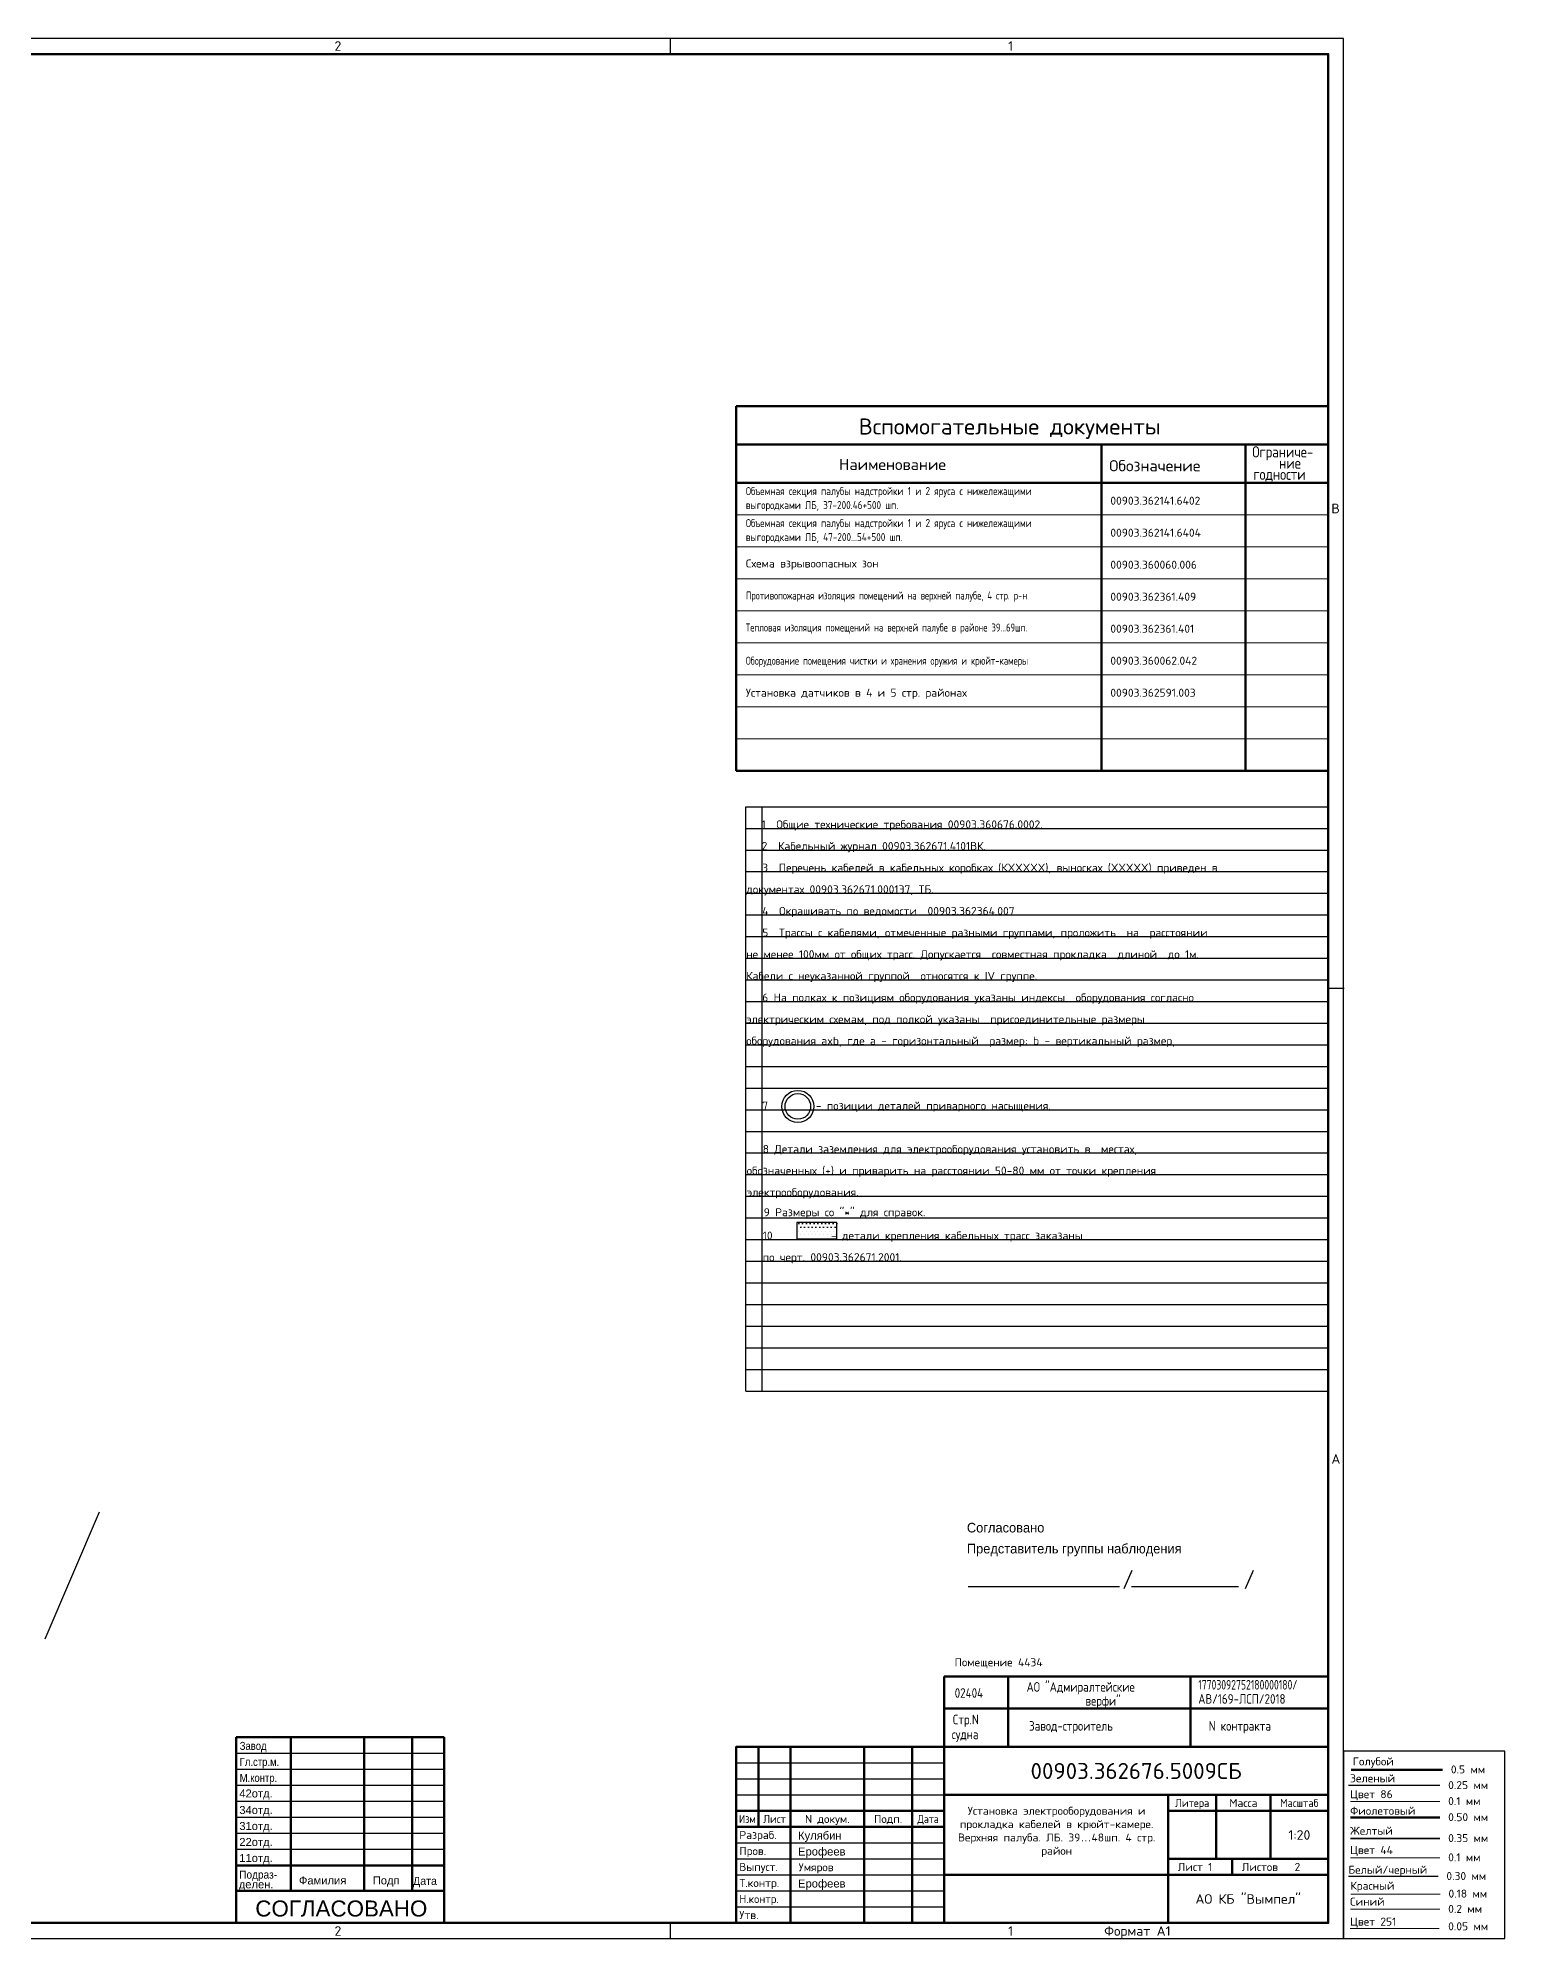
# Model space of a CAD drawing. Header units: millimetres. Extents: x -35117 to 70520, y -28859 to 27816.
# Drawn here: x -4510 to 4657, y -3476 to 8404 of the extents above; entities that cross this region are included whole.
import ezdxf
from ezdxf.enums import TextEntityAlignment as Align

# ---------------------------------------------------------------- set-up
doc = ezdxf.new("R2010")
doc.units = ezdxf.units.MM
for name, color, linetype in [('CABLE', 6, 'Continuous'), ('DIMENSION', 1, 'Continuous'), ('EQUIPMENT', 7, 'Continuous'), ('EQUIPMENT_31_22_34_otd', 54, 'Continuous'), ('FORM', 7, 'Continuous'), ('MEAS1', 1, 'Continuous'), ('PIPE_VENT', 251, 'Continuous'), ('Позиции', 1, 'Continuous'), ('Эл.слесарное насыщение', 7, 'Continuous')]:
    doc.layers.add(name, color=color, linetype=linetype)
for name, color, linetype, lineweight in [('FORM1', 4, 'Continuous', 50), ('Hull', 1, 'Continuous', 40), ('Other', 3, 'Continuous', 60), ('TEXT', 3, 'Continuous', 25)]:
    doc.layers.add(name, color=color, linetype=linetype, lineweight=lineweight)
doc.styles.add('AvevaTextStyle1', font='Simplex')
doc.styles.add('RUSS', font='russ')
doc.styles.get("Standard").update_dxf_attribs({"font": 'arial.ttf'})
doc.styles.add('Standard1', font='simplex.shx', dxfattribs={"height": 2.5})
doc.styles.add('ГОСТ', font='simplex.shx', dxfattribs={"oblique": 15})

msp = doc.modelspace()

# ---------------------------------------------------------------- hatches: boundary and pattern name
at = {"layer": 'MEAS1'}
h = msp.add_hatch(dxfattribs=at)
h.set_pattern_fill('DOTS', color=256, scale=15)
h.set_pattern_definition([(0, (-26032.812, -33746.376), (11.90625, 23.8125), [0, -23.8125])])
h.paths.add_polyline_path([(234.334, 1002.515), (234.334, 900.515), (485.334, 900.515), (485.334, 1002.515)])

# ---------------------------------------------------------------- linework, layer by layer
at = {"color": 2}
msp.add_line((-4466.691, -1600.248), (-4126.597, -806.696), dxfattribs=at)
at = {"layer": 'CABLE', "color": 6, "linetype": 'Continuous', "lineweight": 50}
msp.add_line((4250.779, -2716.858), (3691.583, -2716.858), dxfattribs=at)
at = {"layer": 'Defpoints', "color": 251}
for p, q in [((-87.591, 3600.277), (3552.409, 3600.277)), ((-87.591, -51.33), (-87.591, 3600.277)), ((15.55, -51.33, -142.181), (15.55, 3601.055, 406.347)), ((-87.591, 3465.033), (3552.409, 3465.033)), ((-87.591, 3329.788), (3552.409, 3329.788)), ((-87.591, 3194.543), (3552.409, 3194.543)), ((-87.591, 3059.299), (3552.409, 3059.299)), ((-87.591, 2924.054), (3552.409, 2924.054)), ((-87.591, 2788.809), (3552.409, 2788.809)), ((-87.591, 2788.809), (3552.409, 2788.809)), ((-87.591, 2653.564), (3552.409, 2653.564)), ((-87.591, 2653.564), (3552.409, 2653.564)), ((-87.591, 2518.32), (3552.409, 2518.32)), ((-87.591, 2518.32), (3552.409, 2518.32)), ((-87.591, 2383.075), (3552.409, 2383.075)), ((-87.591, 2383.075), (3552.409, 2383.075)), ((-87.591, 2247.83), (3552.409, 2247.83)), ((-87.591, 2247.83), (3552.409, 2247.83)), ((-87.591, 2247.83), (3552.409, 2247.83)), ((-87.591, 2112.586), (3552.409, 2112.586)), ((-87.591, 2112.586), (3552.409, 2112.586)), ((-87.591, 2112.586), (3552.409, 2112.586)), ((-87.591, 1977.341), (3552.409, 1977.341)), ((-87.591, 1977.341), (3552.409, 1977.341)), ((-87.591, 1977.341), (3552.409, 1977.341)), ((-87.591, 1842.096), (3552.409, 1842.096)), ((-87.591, 1706.851), (3552.409, 1706.851)), ((-87.591, 1706.851), (3552.409, 1706.851)), ((-87.591, 1571.607), (3552.409, 1571.607)), ((-87.591, 1571.607), (3552.409, 1571.607)), ((-87.591, 1571.607), (3552.409, 1571.607)), ((-87.591, 1436.362), (3552.409, 1436.362)), ((-87.591, 1436.362), (3552.409, 1436.362)), ((-87.591, 1436.362), (3552.409, 1436.362)), ((-87.591, 1301.117), (3552.409, 1301.117)), ((-87.591, 1301.117), (3552.409, 1301.117)), ((-87.591, 1301.117), (3552.409, 1301.117)), ((-87.591, 1165.873), (3552.409, 1165.873)), ((-87.591, 1030.628), (3552.409, 1030.628)), ((-87.591, 1030.628), (3552.409, 1030.628)), ((-87.591, 895.383), (3552.409, 895.383)), ((-87.591, 895.383), (3552.409, 895.383)), ((-87.591, 895.383), (3552.409, 895.383)), ((-87.591, 760.139), (3552.409, 760.139)), ((-87.591, 760.139), (3552.409, 760.139)), ((-87.591, 760.139), (3552.409, 760.139)), ((-87.591, 624.894), (3552.409, 624.894)), ((-87.591, 624.894), (3552.409, 624.894)), ((-87.591, 624.894), (3552.409, 624.894)), ((-87.591, 489.649), (3552.409, 489.649)), ((-87.591, 354.404), (3552.409, 354.404)), ((-87.591, 354.404), (3552.409, 354.404)), ((-87.591, 219.16), (3552.409, 219.16)), ((-87.591, 219.16), (3552.409, 219.16)), ((-87.591, 219.16), (3552.409, 219.16)), ((-87.591, 83.915), (3552.409, 83.915)), ((-87.591, 83.915), (3552.409, 83.915)), ((-87.591, 83.915), (3552.409, 83.915)), ((-87.591, -51.33), (3552.409, -51.33)), ((-87.591, -51.33), (3552.409, -51.33)), ((-87.591, -51.33), (3552.409, -51.33))]:
    msp.add_line(p, q, dxfattribs=at)
at = {"layer": 'DIMENSION', "color": 1, "linetype": 'Continuous', "lineweight": 18}
msp.add_line((4252.638, -3194.569), (3693.442, -3194.569), dxfattribs=at)
at = {"layer": 'EQUIPMENT', "color": 1}
for p, q in [((2278.29, -1284.434), (2328.471, -1170.885)), ((3035.063, -1284.434), (3085.243, -1170.885)), ((1302.499, -1272.568), (2247.735, -1272.568)), ((2323.054, -1272.568), (2992.433, -1272.568))]:
    msp.add_line(p, q, dxfattribs=at)
at = {"layer": 'EQUIPMENT', "color": 2, "linetype": 'Continuous', "lineweight": 35}
msp.add_line((4250.779, -2847.595), (3691.583, -2847.595), dxfattribs=at)
at = {"layer": 'EQUIPMENT_31_22_34_otd', "linetype": 'Continuous', "lineweight": 9}
msp.add_line((4250.779, -2967.872), (3691.583, -2967.872), dxfattribs=at)
at = {"layer": 'FORM'}
for p, q in [((-557.591, 8304.327), (-557.591, 8404.327)), ((3652.409, 2464.327), (3552.409, 2464.327)), ((-557.591, -3475.673), (-557.591, -3375.673))]:
    msp.add_line(p, q, dxfattribs=at)
at = {"layer": 'FORM', "color": 4, "lineweight": 50}
for p, q in [((-147.591, 6104.327), (3552.409, 6104.327)), ((-147.591, 3824.327), (-147.591, 6104.327)), ((-147.591, 5864.327), (3552.409, 5864.327)), ((2136.305, 3824.327), (2136.305, 5864.327)), ((3036.305, 3824.327), (3036.305, 5864.327)), ((-147.591, 5624.327), (3552.409, 5624.327)), ((-147.591, 3824.327), (-147.591, 4904.327)), ((-147.591, 3824.327), (3552.409, 3824.327)), ((-3271.207, -3375.673), (-3271.207, -2214.621)), ((-3271.207, -2214.621), (-1971.207, -2214.621)), ((-2931.207, -2214.621), (-2931.207, -3175.673)), ((-2471.207, -3175.673), (-2471.207, -2214.621)), ((-2172.327, -2214.621), (-2172.327, -3175.673)), ((-1971.207, -2214.621), (-1971.207, -3375.673)), ((-3271.207, -3015.673), (-1971.207, -3015.673)), ((-3271.207, -3175.673), (-1971.207, -3175.673))]:
    msp.add_line(p, q, dxfattribs=at)
at = {"layer": 'FORM', "color": 1, "lineweight": 25}
for p, q in [((-3271.207, -2314.621), (-1971.207, -2314.621)), ((-3271.207, -2414.621), (-1971.207, -2414.621)), ((-3271.207, -2514.621), (-1971.207, -2514.621)), ((-3271.207, -2614.621), (-1971.207, -2614.621)), ((-3271.207, -2714.621), (-1971.207, -2714.621)), ((-3271.207, -2814.621), (-1971.207, -2814.621)), ((-3271.207, -2914.621), (-1971.207, -2914.621))]:
    msp.add_line(p, q, dxfattribs=at)
at = {"layer": 'FORM', "color": 1}
for p, q in [((-147.591, -2375.673), (1152.409, -2375.673)), ((-147.591, -2475.673), (1152.409, -2475.673)), ((-147.591, -2575.673), (1152.409, -2575.673)), ((-147.591, -2875.673), (1152.409, -2875.673)), ((-147.591, -2975.673), (1152.409, -2975.673)), ((-147.591, -3075.673), (1152.409, -3075.673)), ((-147.591, -3175.673), (1152.409, -3175.673)), ((-147.591, -3275.673), (1152.409, -3275.673))]:
    msp.add_line(p, q, dxfattribs=at)
at = {"layer": 'FORM'}
for points in [[(-13163.591, -3471.673), (3648.409, -3471.673), (3648.409, 8400.327), (-13163.591, 8400.327)], [(3648.409, -3471.873), (4657.318, -3471.873), (4657.318, -2301.888), (3648.409, -2301.888)]]:
    msp.add_lwpolyline(points, close=True, dxfattribs=at)
at = {"layer": 'FORM1', "color": 1, "lineweight": 18}
for p, q in [((-147.591, 5424.327), (3552.409, 5424.327)), ((-147.591, 5224.327), (3552.409, 5224.327)), ((-147.591, 5024.327), (3552.409, 5024.327)), ((-147.591, 4824.327), (3552.409, 4824.327)), ((-147.591, 4624.327), (3552.409, 4624.327)), ((-147.591, 4424.327), (3552.409, 4424.327)), ((-147.591, 4224.327), (3552.409, 4224.327)), ((-147.591, 4024.327), (3552.409, 4024.327))]:
    msp.add_line(p, q, dxfattribs=at)
at = {"layer": 'FORM1'}
for p, q in [((3552.409, -1835.673), (1152.411, -1835.673)), ((1152.411, -1835.673), (1152.411, -2275.673)), ((1552.411, -1835.673), (1552.411, -2275.673)), ((2692.411, -1835.673), (2692.411, -2275.673)), ((1152.411, -2035.675), (3552.409, -2035.675)), ((-7.591, -2275.673), (-7.591, -2775.673)), ((192.409, -2275.673), (192.409, -3375.673)), ((652.409, -2275.673), (652.409, -3375.673)), ((952.409, -2275.673), (952.409, -3375.673)), ((1152.409, -2275.673), (1152.409, -3375.673)), ((1152.409, -2575.673), (3552.409, -2575.673)), ((2552.409, -2575.673), (2552.409, -3375.673)), ((2852.409, -2575.673), (2852.409, -2975.673)), ((3192.409, -2575.673), (3192.409, -2975.673)), ((-147.591, -2675.673), (1152.409, -2675.673)), ((2552.409, -2675.673), (3552.409, -2675.673)), ((-147.591, -2775.673), (1152.409, -2775.673)), ((1152.409, -3075.673), (3552.409, -3075.673)), ((2552.409, -2975.673), (3552.409, -2975.673)), ((2952.409, -2975.673), (2952.409, -3075.673))]:
    msp.add_line(p, q, dxfattribs=at)
for points in [[(-12767.591, -3375.673), (3552.409, -3375.673), (3552.409, 8304.327), (-12767.591, 8304.327)], [(-147.591, -3375.673), (3552.409, -3375.673), (3552.409, -2275.673), (-147.591, -2275.673)]]:
    msp.add_lwpolyline(points, close=True, dxfattribs=at)
at = {"layer": 'Hull', "color": 4, "linetype": 'Continuous', "lineweight": 50}
msp.add_line((4267.698, -2418.36), (3696.795, -2418.36), dxfattribs=at)
at = {"layer": 'Hull', "color": 3, "linetype": 'Continuous', "lineweight": 25}
msp.add_line((4250.779, -2516.551), (3678.654, -2516.551), dxfattribs=at)
at = {"layer": 'Hull', "color": 86, "linetype": 'Continuous', "lineweight": 9}
msp.add_line((4250.779, -2616.209), (3691.776, -2616.209), dxfattribs=at)
at = {"layer": 'Other', "color": 5, "linetype": 'Continuous', "lineweight": 20}
msp.add_line((4250.779, -3289.749), (3691.583, -3289.749), dxfattribs=at)
at = {"layer": 'PIPE_VENT', "color": 251, "linetype": 'Continuous', "lineweight": 5}
msp.add_line((3688.814, -3409.948), (4246.121, -3409.948), dxfattribs=at)
at = {"layer": 'TEXT', "color": 1}
for radius in [100, 80]:
    msp.add_circle((238.126, 1727.509), radius, dxfattribs=at)
at = {"layer": 'Позиции'}
msp.add_lwpolyline([(231.762, 899.239), (482.762, 899.239), (482.762, 1001.239), (231.762, 1001.239)], close=True, dxfattribs=at)
at = {"layer": 'Эл.слесарное насыщение', "color": 7, "linetype": 'Continuous', "lineweight": 30}
msp.add_line((4239.627, -3084.55), (3680.431, -3084.55), dxfattribs=at)

# ---------------------------------------------------------------- texts
at = {"color": 3, "style": 'RUSS'}
for s, p in [('Согласовано', (1294.479, -935.074)), ('Представитель группы наблюдения', (1294.479, -1066.149))]:
    msp.add_text(s, height=60, dxfattribs=at).set_placement(p)
at = {"layer": 'CABLE', "color": 6, "linetype": 'Continuous', "lineweight": 50, "style": 'Standard1'}
for s, p in [('Фиолетовый', (3689.426, -2699.563)), ('0.50 мм', (4302.31, -2739.524))]:
    msp.add_text(s, height=50, dxfattribs=at).set_placement(p)
at = {"layer": 'DIMENSION', "color": 1, "linetype": 'Continuous', "lineweight": 18, "style": 'Standard1'}
for s, p in [('Красный', (3691.285, -3167.783)), ('0.18 мм', (4304.168, -3217.235))]:
    msp.add_text(s, height=50, dxfattribs=at).set_placement(p)
at = {"layer": 'EQUIPMENT', "color": 2, "linetype": 'Continuous', "lineweight": 35, "style": 'Standard1'}
for s, p in [('Желтый', (3689.426, -2824.389)), ('0.35 мм', (4302.31, -2870.261))]:
    msp.add_text(s, height=50, dxfattribs=at).set_placement(p)
at = {"layer": 'EQUIPMENT_31_22_34_otd', "linetype": 'Continuous', "lineweight": 9, "style": 'Standard1'}
for s, p in [('Цвет 44', (3689.426, -2944.667)), ('0.1 мм', (4302.31, -2990.539))]:
    msp.add_text(s, height=50, dxfattribs=at).set_placement(p)
at = {"layer": 'FORM', "style": 'Standard1'}
for s, p in [('2', (-2657.591, 8324.327)), ('1', (1552.409, 8324.327)), ('B', (3572.409, 5434.327)), ('A', (3572.409, -505.673)), ('2', (-2657.591, -3455.673)), ('1', (1552.409, -3455.673)), ('Формат А1', (2152.409, -3455.673))]:
    msp.add_text(s, height=60, dxfattribs=at).set_placement(p)
at = {"layer": 'FORM', "color": 3, "style": 'Standard1'}
for s, width, p in [('Объемная секция палубы надстройки 1 и 2 яруса с нижележащими', 0.8, (-86.899, 5547.99)), ('выгородками ЛБ, 37-200.46+500 шп.', 0.8, (-86.899, 5460.397)), ('Объемная секция палубы надстройки 1 и 2 яруса с нижележащими', 0.8, (-86.899, 5347.99)), ('выгородками ЛБ, 47-200...54+500 шп.', 0.8, (-86.899, 5260.397)), ('Противопожарная изоляция помещений на верхней палубе, 4 стр. р-н', 0.75, (-86.899, 4895.259)), ('Тепловая изоляция помещений на верхней палубе в районе 39...69шп.', 0.75, (-86.899, 4695.259)), ('Оборудование помещения чистки и хранения оружия и крюйт-камеры', 0.75, (-86.899, 4487.803)), ('Н.контр.', 0.95, (-127.591, -3250.673))]:
    msp.add_text(s, height=50, dxfattribs=dict(at, width=width)).set_placement(p)
for s, p in [('00903.362141.6402', (2191.125, 5487.803)), ('00903.362141.6404', (2191.125, 5287.803)), ('Схема взрывоопасных зон', (-86.899, 5095.259)), ('00903.360060.006', (2191.125, 5087.803)), ('00903.362361.409', (2191.125, 4887.803)), ('00903.362361.401', (2191.125, 4687.803)), ('00903.360062.042', (2191.125, 4487.803)), ('Установка датчиков в 4 и 5 стр. районах', (-86.899, 4287.803)), ('00903.362591.003', (2191.125, 4287.803)), ('Помещение 4434', (1217.472, -1771.49)), ('Разраб.', (-127.591, -2850.673)), ('Пров.', (-127.591, -2950.673)), ('Выпуст.', (-127.591, -3050.673)), ('Лист 1', (2612.409, -3050.673)), ('Листов', (3012.409, -3050.673)), ('Т.контр.', (-127.591, -3150.673)), ('Утв.', (-127.591, -3350.673))]:
    msp.add_text(s, height=50, dxfattribs=at).set_placement(p)
at = {"layer": 'FORM', "color": 3}
for s, width, p in [('Завод', 0.85, (-3249.825, -2293.962)), ('Гл.стр.м.', 0.85, (-3249.825, -2393.962)), ('М.контр.', 0.85, (-3249.825, -2493.962)), ('Подpаз-', 0.9, (-3252.664, -3098.356)), ('Дата', 0.95, (-2166.545, -3137.823))]:
    msp.add_text(s, height=50, dxfattribs=dict(at, width=width)).set_placement(p)
for s, p in [('42отд.', (-3252.378, -2591.428)), ('34отд.', (-3252.378, -2694.621)), ('31отд.', (-3252.378, -2794.621)), ('22отд.', (-3252.378, -2894.621)), ('11отд.', (-3252.378, -2994.621)), ('Фамилия', (-2880.167, -3134.787)), ('Подп', (-2418.355, -3134.787)), ('делен.', (-3255.813, -3159.074))]:
    msp.add_text(s, height=50, dxfattribs=at).set_placement(p)
at = {"layer": 'FORM', "color": 3, "style": 'Standard1'}
for s, width, p in [('Литера', 0.9, (2702.409, -2650.673)), ('Масштаб', 0.9, (3372.409, -2650.673)), ('Изм', 0.85, (-77.591, -2750.673)), ('Лист', 0.9, (92.409, -2750.673)), ('Дата', 0.85, (1052.409, -2750.673))]:
    msp.add_text(s, height=50, dxfattribs=dict(at, width=width)).set_placement(p, align=Align.CENTER)
for s, height, p in [('Масса', 50, (3022.409, -2650.673)), ('N докум.', 50, (422.409, -2750.673)), ('Подп.', 50, (802.409, -2750.673)), ('АО КБ "Вымпел"', 60, (3052.409, -3255.673))]:
    msp.add_text(s, height=height, dxfattribs=at).set_placement(p, align=Align.CENTER)
at = {"layer": 'FORM', "color": 3, "lineweight": 25}
msp.add_text('СОГЛАСОВАНО', height=100, dxfattribs=at).set_placement((-3152.547, -3335.155))
at = {"layer": 'FORM', "color": 3, "insert": (1169.203, -2649.733), "char_height": 50, "width": 1372.5336, "attachment_point": 1, "style": 'Standard1'}
msp.add_mtext('\\pxqc;Установка электрооборудования и прокладка кабелей в крюйт-камере. Верхняя палуба. ЛБ. 39{\\fArial|b0|i0|c204|p34;…}48шп. 4 стр. район', dxfattribs=at)
at = {"layer": 'FORM', "color": 3, "lineweight": 25, "style": 'Standard1'}
msp.add_attdef('00903.362676.5009СБ', text='ХХХХХХ.ХХХХХХ.ХХХ-ХХ', height=100, dxfattribs=at).set_placement((2352.409, -2475.673), align=Align.CENTER)
at = {"layer": 'FORM', "color": 3, "style": 'Standard1'}
msp.add_attdef('1:20', text='', height=60, dxfattribs=at).set_placement((3372.409, -2855.673), align=Align.CENTER)
for tag, p in [('Умяров', (243.132, -3052.296)), ('2', (3342.409, -3050.673))]:
    msp.add_attdef(tag, p, '', height=50, dxfattribs=at)
at = {"layer": 'FORM1', "color": 3, "lineweight": 25, "style": 'Standard1'}
for s, height, p in [('Вспомогательные документы', 100, (618.779, 5926.52)), ('Наименование', 70, (495.529, 5704.437)), ('Обозначение', 70, (2184.19, 5696.307))]:
    msp.add_text(s, height=height, dxfattribs=at).set_placement(p)
at = {"layer": 'FORM1', "color": 3, "lineweight": 25, "style": 'Standard1', "width": 0.8}
for s, p in [('Ограниче-', (3077.904, 5782.837)), ('ние', (3245.87, 5712.879)), ('годности', (3085.293, 5642.837))]:
    msp.add_text(s, height=70, dxfattribs=at).set_placement(p)
at = {"layer": 'Hull', "color": 4, "linetype": 'Continuous', "lineweight": 50, "style": 'Standard1'}
for s, p in [('Голубой', (3706.345, -2391.13)), ('0.5 мм', (4319.228, -2441.026))]:
    msp.add_text(s, height=50, dxfattribs=at).set_placement(p)
at = {"layer": 'Hull', "color": 3, "linetype": 'Continuous', "lineweight": 25, "style": 'Standard1'}
for s, p in [('Зеленый', (3689.426, -2496.461)), ('0.25 мм', (4302.31, -2539.217))]:
    msp.add_text(s, height=50, dxfattribs=at).set_placement(p)
at = {"layer": 'Hull', "color": 86, "linetype": 'Continuous', "lineweight": 9, "style": 'Standard1'}
for s, p in [('Цвет 86', (3689.426, -2595.961)), ('0.1 мм', (4302.31, -2638.875))]:
    msp.add_text(s, height=50, dxfattribs=at).set_placement(p)
at = {"layer": 'Other', "color": 5, "linetype": 'Continuous', "lineweight": 20, "style": 'Standard1'}
for s, p in [('Синий', (3689.426, -3267.393)), ('0.2 мм', (4302.31, -3312.415))]:
    msp.add_text(s, height=50, dxfattribs=at).set_placement(p)
at = {"layer": 'PIPE_VENT', "color": 251, "linetype": 'Continuous', "lineweight": 5, "style": 'AvevaTextStyle1'}
for s, p in [('Цвет 251', (3689.426, -3392.212)), ('0.05 мм', (4302.31, -3421.506))]:
    msp.add_text(s, height=50, dxfattribs=at).set_placement(p)
at = {"layer": 'TEXT', "color": 3, "style": 'Standard1'}
for s, p in [('1  Общие технические требования 00903.360676.0002.', (11.432, 3465.033)), ('2  Кабельный журнал 00903.362671.4101ВК.', (12.409, 3329.788)), ('3  Перечень кабелей в кабельных коробках (КXXXXX), выносках (XXXXX) приведен в  ', (15.55, 3194.543)), ('документах 00903.362671.0001Э7, ТБ.', (-84.45, 3059.299)), ('4  Окрашивать по ведомости  00903.362364.007', (15.55, 2924.054)), ('5  Трассы с кабелями, отмеченные разными группами, проложить  на  расстоянии', (15.55, 2788.809)), ('не менее 100мм от общих трасс. Допускается  совместная прокладка  длиной  до 1м.', (-84.45, 2653.564)), ('Кабели с неуказанной группой  относятся к IV группе.  ', (-84.45, 2518.32)), ('6 На полках к позициям оборудования указаны индексы  оборудования согласно', (15.55, 2383.075)), ('электрическим схемам, под полкой указаны  присоединительные размеры ', (-84.45, 2247.83)), ('оборудования axb, где a - горизонтальный  размер; b - вертикальный размер,', (-84.45, 2112.586)), ('7         - позиции деталей приварного насыщения.  ', (15.55, 1706.851)), ('8 Детали заземления для электрооборудования установить в  местах,  ', (18.691, 1436.362)), ('обозначенных (+) и приварить на расстоянии 50-80 мм от точки крепления ', (-81.309, 1301.117)), ('электрооборудования.', (-81.309, 1165.873)), ('10           - детали крепления кабельных трасс заказаны ', (18.691, 895.383)), ('по черт. 00903.362671.2001.', (18.691, 760.139))]:
    msp.add_text(s, height=50, dxfattribs=at).set_placement(p)
at = {"layer": 'TEXT', "color": 3, "style": 'ГОСТ'}
for s, width, p in [('АО "Адмиралтейские', 0.8, (1667.513, -1930.402)), ('17703092752180000180/', 0.7, (2740.367, -1916.865)), ('02404', 0.8, (1218.32, -1968.433)), ('верфи"', 0.8, (2035.558, -2017.464)), ('АВ/169-ЛСП/2018', 0.8, (2740.367, -2005.491)), ('Cтр.N', 0.8, (1205.474, -2134.129)), ('Завод-строитель', 0.8, (1682.912, -2174.094)), ('N контракта', 0.8, (2805.7, -2174.094)), ('судна', 0.8, (1200.195, -2227.032))]:
    msp.add_text(s, height=60, dxfattribs=dict(at, width=width)).set_placement(p)
at = {"layer": 'TEXT', "color": 3}
for s, p in [('Кулябин', (239.557, -2854.068)), ('Ерофеев', (239.557, -2954.068)), ('Ерофеев', (239.557, -3154.068))]:
    msp.add_text(s, height=50, dxfattribs=at).set_placement(p)
at = {"layer": 'TEXT', "color": 3, "insert": (24.837, 1090.876), "char_height": 50, "width": 1470, "attachment_point": 1, "style": 'Standard1'}
msp.add_mtext('9 Размеры со "*" для справок. ', dxfattribs=at)
at = {"layer": 'Эл.слесарное насыщение', "color": 7, "linetype": 'Continuous', "lineweight": 30, "style": 'Standard1'}
for s, p in [('Белый/черный', (3678.274, -3068.072)), ('0.30 мм', (4291.157, -3107.216))]:
    msp.add_text(s, height=50, dxfattribs=at).set_placement(p)

doc.saveas('drawing.dxf')
